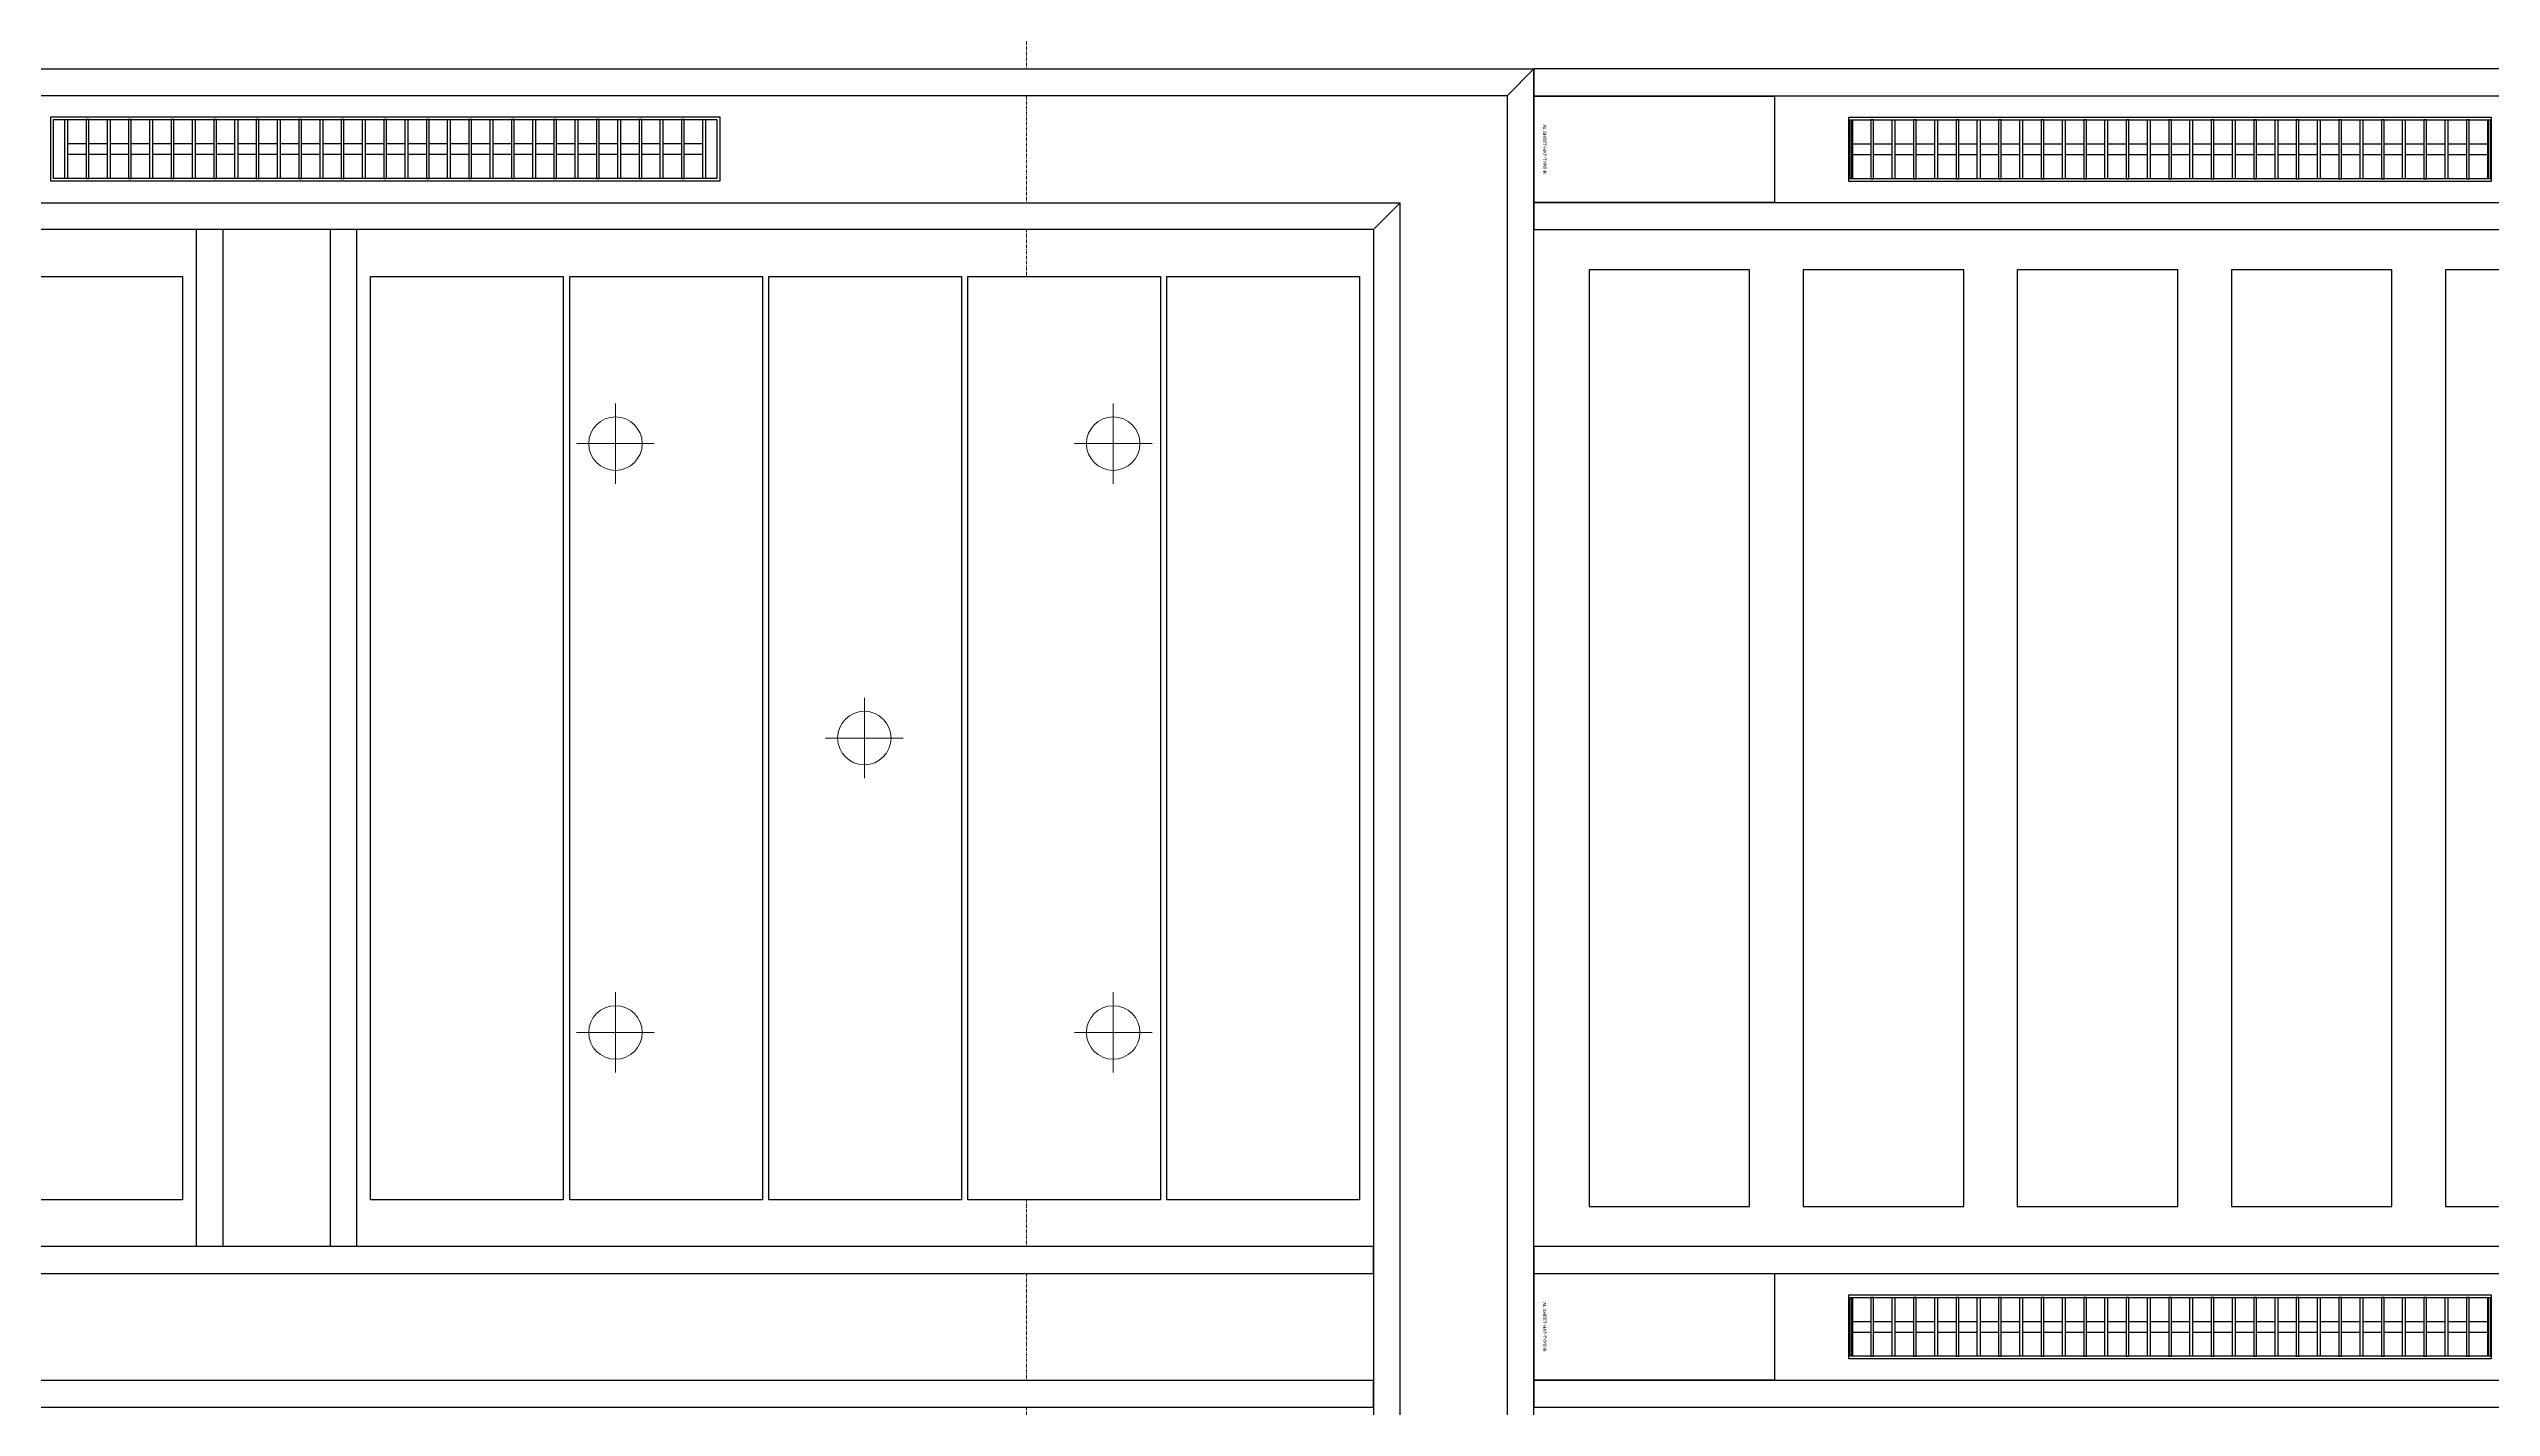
# Model space of a CAD drawing. Header units: millimetres. Extents: x -794334 to -714814, y -17806 to 22403.
# Drawn here: x -757909 to -753346, y -521 to 2016 of the extents above; entities that cross this region are included whole.
import ezdxf
from ezdxf.enums import TextEntityAlignment as Align
from ezdxf.xclip import XClip

# ---------------------------------------------------------------- set-up
doc = ezdxf.new("R2010")
doc.units = ezdxf.units.MM
doc.header["$XCLIPFRAME"] = 0
doc.linetypes.add('DPA_Grid _ Level 100', pattern=[10, 5.5, -1.6, 1.3, -1.6])
for name, color, linetype in [('000 - WIPEOUT', 250, 'Continuous'), ('001 - ASCESSORIES', 251, 'Continuous'), ('A04_TUBE SERIES', 2, 'Continuous'), ('A11_ALU.SOLID SHEET', 2, 'Continuous')]:
    doc.layers.add(name, color=color, linetype=linetype)
for name, color, linetype, lineweight in [('A-DETL-GENF', 2, 'Continuous', 9), ('E-LITE-EQPM', 2, 'Continuous', 9), ('S-GRID', 251, 'Continuous', 9)]:
    doc.layers.add(name, color=color, linetype=linetype, lineweight=lineweight)

# ---------------------------------------------------------------- blocks, each defined once
blk = doc.blocks.new('*U804')
at = {"layer": 'S-GRID', "linetype": 'DPA_Grid _ Level 100'}
blk.add_line((22800, -21385.5), (22800, 16671.4), dxfattribs=at)
blk = doc.blocks.new('*U1071')
at = {"layer": 'A11_ALU.SOLID SHEET', "color": 0}
blk.add_lwpolyline([(450, -98.8), (450, 98.8), (0, 98.8), (0, -98.8)], close=True, dxfattribs=at)
at = {"layer": 'Defpoints', "color": 250}
blk.add_point((0, 0), dxfattribs=at)
blk.add_text('AL.SHEET-HAT-TYPE-R', height=6, rotation=270, dxfattribs=at).set_placement((15, 0), align=Align.BOTTOM_CENTER)
blk = doc.blocks.new('*U1037')
at = {"color": 1}
blk.add_wipeout([(600, -60), (-600, -60), (-600, 60), (600, 60)], dxfattribs=at).dxf.layer = '000 - WIPEOUT'
at = {"layer": '001 - ASCESSORIES', "color": 0}
blk.add_lwpolyline([(600, -60), (-600, -60), (-600, 60), (600, 60)], close=True, dxfattribs=at)
at = {"layer": '001 - ASCESSORIES'}
for points in [[(-593.5, -55), (-598.5, -55), (-598.5, 55), (-593.5, 55)], [(595, -55), (-595, -55), (-595, 55), (595, 55)], [(-558.8, -55), (-553.8, -55), (-553.8, 55), (-558.8, 55)], [(-514, -55), (-519, -55), (-519, 55), (-514, 55)], [(-479.3, -55), (-474.3, -55), (-474.3, 55), (-479.3, 55)], [(-434.6, -55), (-439.6, -55), (-439.6, 55), (-434.6, 55)], [(-399.8, -55), (-394.8, -55), (-394.8, 55), (-399.8, 55)], [(-355.1, -55), (-360.1, -55), (-360.1, 55), (-355.1, 55)], [(-320.4, -55), (-315.4, -55), (-315.4, 55), (-320.4, 55)], [(-275.6, -55), (-280.6, -55), (-280.6, 55), (-275.6, 55)], [(-240.9, -55), (-235.9, -55), (-235.9, 55), (-240.9, 55)], [(-196.2, -55), (-201.2, -55), (-201.2, 55), (-196.2, 55)], [(-161.4, -55), (-156.4, -55), (-156.4, 55), (-161.4, 55)], [(-116.7, -55), (-121.7, -55), (-121.7, 55), (-116.7, 55)], [(-82, -55), (-77, -55), (-77, 55), (-82, 55)], [(-37.2, -55), (-42.2, -55), (-42.2, 55), (-37.2, 55)], [(-2.5, -55), (2.5, -55), (2.5, 55), (-2.5, 55)], [(42.2, -55), (37.2, -55), (37.2, 55), (42.2, 55)], [(77, -55), (82, -55), (82, 55), (77, 55)], [(121.7, -55), (116.7, -55), (116.7, 55), (121.7, 55)], [(156.4, -55), (161.4, -55), (161.4, 55), (156.4, 55)], [(201.2, -55), (196.2, -55), (196.2, 55), (201.2, 55)], [(235.9, -55), (240.9, -55), (240.9, 55), (235.9, 55)], [(280.6, -55), (275.6, -55), (275.6, 55), (280.6, 55)], [(315.4, -55), (320.4, -55), (320.4, 55), (315.4, 55)], [(360.1, -55), (355.1, -55), (355.1, 55), (360.1, 55)], [(394.8, -55), (399.8, -55), (399.8, 55), (394.8, 55)], [(439.6, -55), (434.6, -55), (434.6, 55), (439.6, 55)], [(474.3, -55), (479.3, -55), (479.3, 55), (474.3, 55)], [(519, -55), (514, -55), (514, 55), (519, 55)], [(553.8, -55), (558.8, -55), (558.8, 55), (553.8, 55)], [(598.5, -55), (593.5, -55), (593.5, 55), (598.5, 55)]]:
    blk.add_lwpolyline(points, close=True, dxfattribs=at)
for points in [[(-593.5, 10), (-558.8, 10)], [(-553.8, 10), (-519, 10)], [(-514, 10), (-479.3, 10)], [(-474.3, 10), (-439.6, 10)], [(-434.6, 10), (-399.8, 10)], [(-394.8, 10), (-360.1, 10)], [(-355.1, 10), (-320.4, 10)], [(-315.4, 10), (-280.6, 10)], [(-275.6, 10), (-240.9, 10)], [(-235.9, 10), (-201.2, 10)], [(-196.2, 10), (-161.4, 10)], [(-156.4, 10), (-121.7, 10)], [(-116.7, 10), (-82, 10)], [(-77, 10), (-42.2, 10)], [(-37.2, 10), (-2.5, 10)], [(2.5, 10), (37.2, 10)], [(42.2, 10), (77, 10)], [(82, 10), (116.7, 10)], [(121.7, 10), (156.4, 10)], [(161.4, 10), (196.2, 10)], [(201.2, 10), (235.9, 10)], [(240.9, 10), (275.6, 10)], [(280.6, 10), (315.4, 10)], [(320.4, 10), (355.1, 10)], [(360.1, 10), (394.8, 10)], [(399.8, 10), (434.6, 10)], [(439.6, 10), (474.3, 10)], [(479.3, 10), (514, 10)], [(519, 10), (553.8, 10)], [(558.8, 10), (593.5, 10)], [(-593.5, -10), (-558.8, -10)], [(-553.8, -10), (-519, -10)], [(-514, -10), (-479.3, -10)], [(-474.3, -10), (-439.6, -10)], [(-434.6, -10), (-399.8, -10)], [(-394.8, -10), (-360.1, -10)], [(-355.1, -10), (-320.4, -10)], [(-315.4, -10), (-280.6, -10)], [(-275.6, -10), (-240.9, -10)], [(-235.9, -10), (-201.2, -10)], [(-196.2, -10), (-161.4, -10)], [(-156.4, -10), (-121.7, -10)], [(-116.7, -10), (-82, -10)], [(-77, -10), (-42.2, -10)], [(-37.2, -10), (-2.5, -10)], [(2.5, -10), (37.2, -10)], [(42.2, -10), (77, -10)], [(82, -10), (116.7, -10)], [(121.7, -10), (156.4, -10)], [(161.4, -10), (196.2, -10)], [(201.2, -10), (235.9, -10)], [(240.9, -10), (275.6, -10)], [(280.6, -10), (315.4, -10)], [(320.4, -10), (355.1, -10)], [(360.1, -10), (394.8, -10)], [(399.8, -10), (434.6, -10)], [(439.6, -10), (474.3, -10)], [(479.3, -10), (514, -10)], [(519, -10), (553.8, -10)], [(558.8, -10), (593.5, -10)]]:
    blk.add_lwpolyline(points, dxfattribs=at)
blk = doc.blocks.new('*U1080')
blk.add_attdef('EXTR.OVL-LENGTH_', (-25, -59.1), '', height=5)
blk.add_wipeout([(-25, 0), (25, 0), (25, 9303), (-25, 9303)]).dxf.layer = '000 - WIPEOUT'
blk.add_point((0, 0))
at = {"layer": 'A04_TUBE SERIES', "color": 0}
blk.add_lwpolyline([(-25, 0), (25, 0), (25, 9303), (-25, 9303)], close=True, dxfattribs=at)
blk = doc.blocks.new('*U1081')
blk.add_attdef('EXTR.OVL-LENGTH_', (-25, -59.1), '', height=5)
blk.add_wipeout([(-25, 0), (25, 0), (25, 9303), (-25, 9303)]).dxf.layer = '000 - WIPEOUT'
blk.add_point((0, 0))
at = {"layer": 'A04_TUBE SERIES', "color": 0}
blk.add_lwpolyline([(-25, 0), (25, 0), (25, 9303), (-25, 9303)], close=True, dxfattribs=at)
blk = doc.blocks.new('*U1273')
at = {"color": 3}
for points in [[(-875, 4550), (875, 4550), (875, 4250), (-875, 4250)], [(-875, 4150), (875, 4150), (875, 3850), (-875, 3850)], [(-875, 3750), (875, 3750), (875, 3450), (-875, 3450)], [(-875, 3350), (875, 3350), (875, 3050), (-875, 3050)], [(-875, 2950), (875, 2950), (875, 2650), (-875, 2650)]]:
    blk.add_wipeout(points, dxfattribs=at).dxf.layer = '000 - WIPEOUT'
at = {"layer": 'A11_ALU.SOLID SHEET', "color": 0, "linetype": 'ByBlock'}
for points in [[(-875, 4250), (875, 4250), (875, 4550), (-875, 4550)], [(-875, 3850), (875, 3850), (875, 4150), (-875, 4150)], [(-875, 3450), (875, 3450), (875, 3750), (-875, 3750)], [(-875, 3050), (875, 3050), (875, 3350), (-875, 3350)], [(-875, 2650), (875, 2650), (875, 2950), (-875, 2950)]]:
    blk.add_lwpolyline(points, close=True, dxfattribs=at)
blk = doc.blocks.new('*U1630')
for name, p in [('*U1071', (-10453, -1750.5)), ('*U1037', (-9264.5, -1750.5)), ('*U1071', (-10453, -3950.5)), ('*U1037', (-9264.5, -3950.5))]:
    blk.add_blockref(name, p)
at = {"layer": 'A11_ALU.SOLID SHEET', "color": 0, "linetype": 'ByBlock', "rotation": 90}
blk.add_blockref('*U1273', (-5800, -2850.5), dxfattribs=at)
at = {"layer": 'A04_TUBE SERIES', "color": 0, "linetype": 'ByBlock', "rotation": 270}
for name, p in [('*U1080', (-10453, -1625.5)), ('*U1081', (-10453, -1875.5)), ('*U1081', (-10453, -3825.5)), ('*U1081', (-10453, -4075.5))]:
    blk.add_blockref(name, p, dxfattribs=at)
blk = doc.blocks.new('*U1450')
blk.add_attdef('EXTR.OVL-LENGTH_', (-25, -59.1), '', height=5)
blk.add_wipeout([(-25, -25), (25, 25), (25, 13422), (-25, 13472)]).dxf.layer = '000 - WIPEOUT'
blk.add_point((0, 0))
at = {"layer": 'A04_TUBE SERIES', "color": 0}
blk.add_lwpolyline([(-25, -25), (25, 25), (25, 13422), (-25, 13472)], close=True, dxfattribs=at)
blk = doc.blocks.new('*U1451')
blk.add_attdef('EXTR.OVL-LENGTH_', (-25, -59.1), '', height=5)
blk.add_wipeout([(-25, -25), (25, 25), (25, 12922), (-25, 12972)]).dxf.layer = '000 - WIPEOUT'
blk.add_point((0, 0))
at = {"layer": 'A04_TUBE SERIES', "color": 0}
blk.add_lwpolyline([(-25, -25), (25, 25), (25, 12922), (-25, 12972)], close=True, dxfattribs=at)
blk = doc.blocks.new('*U1417')
blk.add_attdef('EXTR.OVL-LENGTH_', (-25, -59.1), '', height=5)
blk.add_wipeout([(-25, 0), (25, 0), (25, 1900), (-25, 1900)]).dxf.layer = '000 - WIPEOUT'
blk.add_point((0, 0))
at = {"layer": 'A04_TUBE SERIES', "color": 0}
blk.add_lwpolyline([(-25, 0), (25, 0), (25, 1900), (-25, 1900)], close=True, dxfattribs=at)
blk = doc.blocks.new('*U1418')
blk.add_attdef('EXTR.OVL-LENGTH_', (-25, -59.1), '', height=5)
blk.add_wipeout([(-25, 0), (25, 0), (25, 1900), (-25, 1900)]).dxf.layer = '000 - WIPEOUT'
blk.add_point((0, 0))
at = {"layer": 'A04_TUBE SERIES', "color": 0}
blk.add_lwpolyline([(-25, 0), (25, 0), (25, 1900), (-25, 1900)], close=True, dxfattribs=at)
blk = doc.blocks.new('*U1452')
blk.add_attdef('EXTR.OVL-LENGTH_', (-25, -59.1), '', height=5)
blk.add_wipeout([(-25, 25), (25, -25), (25, 4175), (-25, 4125)]).dxf.layer = '000 - WIPEOUT'
blk.add_point((0, 0))
at = {"layer": 'A04_TUBE SERIES', "color": 0}
blk.add_lwpolyline([(-25, 25), (25, -25), (25, 4175), (-25, 4125)], close=True, dxfattribs=at)
blk = doc.blocks.new('*U1453')
blk.add_attdef('EXTR.OVL-LENGTH_', (-25, -59.1), '', height=5)
blk.add_wipeout([(-25, 0), (25, 0), (25, 4675), (-25, 4625)]).dxf.layer = '000 - WIPEOUT'
blk.add_point((0, 0))
at = {"layer": 'A04_TUBE SERIES', "color": 0}
blk.add_lwpolyline([(-25, 0), (25, 0), (25, 4675), (-25, 4625)], close=True, dxfattribs=at)
blk = doc.blocks.new('*U1456')
blk.add_attdef('EXTR.OVL-LENGTH_', (-25, -59.1), '', height=5)
blk.add_wipeout([(-25, 0), (25, 0), (25, 12897), (-25, 12897)]).dxf.layer = '000 - WIPEOUT'
blk.add_point((0, 0))
at = {"layer": 'A04_TUBE SERIES', "color": 0}
blk.add_lwpolyline([(-25, 0), (25, 0), (25, 12897), (-25, 12897)], close=True, dxfattribs=at)
blk = doc.blocks.new('*U1457')
blk.add_attdef('EXTR.OVL-LENGTH_', (-25, -59.1), '', height=5)
blk.add_wipeout([(-25, 0), (25, 0), (25, 12897), (-25, 12897)]).dxf.layer = '000 - WIPEOUT'
blk.add_point((0, 0))
at = {"layer": 'A04_TUBE SERIES', "color": 0}
blk.add_lwpolyline([(-25, 0), (25, 0), (25, 12897), (-25, 12897)], close=True, dxfattribs=at)
blk = doc.blocks.new('*U1524')
at = {"color": 6}
blk.add_point((-37.5, 0), dxfattribs=at)
at = {"color": 3}
blk.add_wipeout([(-862.5, -564), (862.5, -564), (862.5, -924), (-862.5, -924)], dxfattribs=at).dxf.layer = '000 - WIPEOUT'
at = {"layer": 'A11_ALU.SOLID SHEET', "color": 0, "linetype": 'ByBlock'}
blk.add_lwpolyline([(862.5, -924), (-862.5, -924), (-862.5, -564), (862.5, -564)], close=True, dxfattribs=at)
at = {"color": 3}
blk.add_wipeout([(-862.5, -192), (862.5, -192), (862.5, -552), (-862.5, -552)], dxfattribs=at).dxf.layer = '000 - WIPEOUT'
at = {"layer": 'A11_ALU.SOLID SHEET', "color": 0, "linetype": 'ByBlock'}
blk.add_lwpolyline([(862.5, -552), (-862.5, -552), (-862.5, -192), (862.5, -192)], close=True, dxfattribs=at)
at = {"color": 3}
blk.add_wipeout([(-862.5, 180), (862.5, 180), (862.5, -180), (-862.5, -180)], dxfattribs=at).dxf.layer = '000 - WIPEOUT'
at = {"layer": 'A11_ALU.SOLID SHEET', "color": 0, "linetype": 'ByBlock'}
blk.add_lwpolyline([(862.5, -180), (-862.5, -180), (-862.5, 180), (862.5, 180)], close=True, dxfattribs=at)
at = {"color": 3}
blk.add_wipeout([(-862.5, 552), (862.5, 552), (862.5, 192), (-862.5, 192)], dxfattribs=at).dxf.layer = '000 - WIPEOUT'
at = {"layer": 'A11_ALU.SOLID SHEET', "color": 0, "linetype": 'ByBlock'}
blk.add_lwpolyline([(862.5, 192), (-862.5, 192), (-862.5, 552), (862.5, 552)], close=True, dxfattribs=at)
at = {"color": 3}
blk.add_wipeout([(-862.5, 924), (862.5, 924), (862.5, 564), (-862.5, 564)], dxfattribs=at).dxf.layer = '000 - WIPEOUT'
at = {"layer": 'A11_ALU.SOLID SHEET', "color": 0, "linetype": 'ByBlock'}
blk.add_lwpolyline([(862.5, 564), (-862.5, 564), (-862.5, 924), (862.5, 924)], close=True, dxfattribs=at)
blk = doc.blocks.new('A$Ce4e27ef8')
at = {"layer": 'A04_TUBE SERIES', "color": 2, "xscale": -1, "rotation": 90}
for name, p in [('*U1450', (13472, 4675)), ('*U1451', (13222, 4425))]:
    blk.add_blockref(name, p, dxfattribs=at)
at = {"layer": 'A11_ALU.SOLID SHEET', "linetype": 'ByBlock', "rotation": 90}
for p in [(10047.75, 3450), (12247.25, 3450)]:
    blk.add_blockref('*U1524', p, dxfattribs=at)
at = {"layer": 'A04_TUBE SERIES', "color": 2}
for name, p in [('*U1453', (13472, 25)), ('*U1452', (13222, 275)), ('*U1417', (11022.5, 2500)), ('*U1418', (11272.5, 2500))]:
    blk.add_blockref(name, p, dxfattribs=at)
for name, p, rotation in [('*U1456', (13197, 2475), 90.0000000000267), ('*U1457', (13197, 2225), 90)]:
    blk.add_blockref(name, p, dxfattribs=dict(at, rotation=rotation))
blk = doc.blocks.new('*U1623')
at = {"color": 1}
blk.add_wipeout([(625, -60), (-625, -60), (-625, 60), (625, 60)], dxfattribs=at).dxf.layer = '000 - WIPEOUT'
at = {"layer": '001 - ASCESSORIES', "color": 0}
blk.add_lwpolyline([(625, -60), (-625, -60), (-625, 60), (625, 60)], close=True, dxfattribs=at)
at = {"layer": '001 - ASCESSORIES'}
for points in [[(620, -55), (-620, -55), (-620, 55), (620, 55)], [(-593.5, -55), (-598.5, -55), (-598.5, 55), (-593.5, 55)], [(-558.8, -55), (-553.8, -55), (-553.8, 55), (-558.8, 55)], [(-514, -55), (-519, -55), (-519, 55), (-514, 55)], [(-479.3, -55), (-474.3, -55), (-474.3, 55), (-479.3, 55)], [(-434.6, -55), (-439.6, -55), (-439.6, 55), (-434.6, 55)], [(-399.8, -55), (-394.8, -55), (-394.8, 55), (-399.8, 55)], [(-355.1, -55), (-360.1, -55), (-360.1, 55), (-355.1, 55)], [(-320.4, -55), (-315.4, -55), (-315.4, 55), (-320.4, 55)], [(-275.6, -55), (-280.6, -55), (-280.6, 55), (-275.6, 55)], [(-240.9, -55), (-235.9, -55), (-235.9, 55), (-240.9, 55)], [(-196.2, -55), (-201.2, -55), (-201.2, 55), (-196.2, 55)], [(-161.4, -55), (-156.4, -55), (-156.4, 55), (-161.4, 55)], [(-116.7, -55), (-121.7, -55), (-121.7, 55), (-116.7, 55)], [(-82, -55), (-77, -55), (-77, 55), (-82, 55)], [(-37.2, -55), (-42.2, -55), (-42.2, 55), (-37.2, 55)], [(-2.5, -55), (2.5, -55), (2.5, 55), (-2.5, 55)], [(42.2, -55), (37.2, -55), (37.2, 55), (42.2, 55)], [(77, -55), (82, -55), (82, 55), (77, 55)], [(121.7, -55), (116.7, -55), (116.7, 55), (121.7, 55)], [(156.4, -55), (161.4, -55), (161.4, 55), (156.4, 55)], [(201.2, -55), (196.2, -55), (196.2, 55), (201.2, 55)], [(235.9, -55), (240.9, -55), (240.9, 55), (235.9, 55)], [(280.6, -55), (275.6, -55), (275.6, 55), (280.6, 55)], [(315.4, -55), (320.4, -55), (320.4, 55), (315.4, 55)], [(360.1, -55), (355.1, -55), (355.1, 55), (360.1, 55)], [(394.8, -55), (399.8, -55), (399.8, 55), (394.8, 55)], [(439.6, -55), (434.6, -55), (434.6, 55), (439.6, 55)], [(474.3, -55), (479.3, -55), (479.3, 55), (474.3, 55)], [(519, -55), (514, -55), (514, 55), (519, 55)], [(553.8, -55), (558.8, -55), (558.8, 55), (553.8, 55)], [(598.5, -55), (593.5, -55), (593.5, 55), (598.5, 55)]]:
    blk.add_lwpolyline(points, close=True, dxfattribs=at)
for points in [[(-593.5, 10), (-558.8, 10)], [(-553.8, 10), (-519, 10)], [(-514, 10), (-479.3, 10)], [(-474.3, 10), (-439.6, 10)], [(-434.6, 10), (-399.8, 10)], [(-394.8, 10), (-360.1, 10)], [(-355.1, 10), (-320.4, 10)], [(-315.4, 10), (-280.6, 10)], [(-275.6, 10), (-240.9, 10)], [(-235.9, 10), (-201.2, 10)], [(-196.2, 10), (-161.4, 10)], [(-156.4, 10), (-121.7, 10)], [(-116.7, 10), (-82, 10)], [(-77, 10), (-42.2, 10)], [(-37.2, 10), (-2.5, 10)], [(2.5, 10), (37.2, 10)], [(42.2, 10), (77, 10)], [(82, 10), (116.7, 10)], [(121.7, 10), (156.4, 10)], [(161.4, 10), (196.2, 10)], [(201.2, 10), (235.9, 10)], [(240.9, 10), (275.6, 10)], [(280.6, 10), (315.4, 10)], [(320.4, 10), (355.1, 10)], [(360.1, 10), (394.8, 10)], [(399.8, 10), (434.6, 10)], [(439.6, 10), (474.3, 10)], [(479.3, 10), (514, 10)], [(519, 10), (553.8, 10)], [(558.8, 10), (593.5, 10)], [(-593.5, -10), (-558.8, -10)], [(-553.8, -10), (-519, -10)], [(-514, -10), (-479.3, -10)], [(-474.3, -10), (-439.6, -10)], [(-434.6, -10), (-399.8, -10)], [(-394.8, -10), (-360.1, -10)], [(-355.1, -10), (-320.4, -10)], [(-315.4, -10), (-280.6, -10)], [(-275.6, -10), (-240.9, -10)], [(-235.9, -10), (-201.2, -10)], [(-196.2, -10), (-161.4, -10)], [(-156.4, -10), (-121.7, -10)], [(-116.7, -10), (-82, -10)], [(-77, -10), (-42.2, -10)], [(-37.2, -10), (-2.5, -10)], [(2.5, -10), (37.2, -10)], [(42.2, -10), (77, -10)], [(82, -10), (116.7, -10)], [(121.7, -10), (156.4, -10)], [(161.4, -10), (196.2, -10)], [(201.2, -10), (235.9, -10)], [(240.9, -10), (275.6, -10)], [(280.6, -10), (315.4, -10)], [(320.4, -10), (355.1, -10)], [(360.1, -10), (394.8, -10)], [(399.8, -10), (434.6, -10)], [(439.6, -10), (474.3, -10)], [(479.3, -10), (514, -10)], [(519, -10), (553.8, -10)], [(558.8, -10), (593.5, -10)]]:
    blk.add_lwpolyline(points, dxfattribs=at)
blk = doc.blocks.new('*U1629')
at = {"layer": 'A11_ALU.SOLID SHEET'}
blk.add_blockref('A$Ce4e27ef8', (-23950, -6300.5), dxfattribs=at)
blk.add_blockref('*U1623', (-12599.5, -1750))
blk = doc.blocks.new('LGF_DL_SAA_LowPower_DL1a1 - LGF_DL_SAA_LowPower_DL1a-12437659-4150-01 CONCOURSE LEVEL - REFLECTED CEILING PLAN')
at = {"layer": 'A-DETL-GENF'}
for p, q in [((0, 75), (0, -75)), ((72.5, 0), (-72.5, 0))]:
    blk.add_line(p, q, dxfattribs=at)
blk.add_circle((0, 0), 50, dxfattribs=at)
blk = doc.blocks.new('LGF_DL_SAA_LowPower_DL1a1 - LGF_DL_SAA_LowPower_DL1a-12438006-4150-01 CONCOURSE LEVEL - REFLECTED CEILING PLAN')
at = {"layer": 'A-DETL-GENF'}
for p, q in [((0, -75), (0, 75)), ((72.5, 0), (-72.5, 0))]:
    blk.add_line(p, q, dxfattribs=at)
blk.add_circle((0, 0), 50, dxfattribs=at)
blk = doc.blocks.new('C-1-PP19-AR-4150-01-B_20250901-115810_EXDOWNLIGHT')
at = {"layer": 'E-LITE-EQPM'}
for name, p, rotation in [('LGF_DL_SAA_LowPower_DL1a1 - LGF_DL_SAA_LowPower_DL1a-12437659-4150-01 CONCOURSE LEVEL - REFLECTED CEILING PLAN', (-12168, -2300.5), 359.9999881697653), ('LGF_DL_SAA_LowPower_DL1a1 - LGF_DL_SAA_LowPower_DL1a-12437659-4150-01 CONCOURSE LEVEL - REFLECTED CEILING PLAN', (-11238, -2300.5), 359.9999881697653), ('LGF_DL_SAA_LowPower_DL1a1 - LGF_DL_SAA_LowPower_DL1a-12437659-4150-01 CONCOURSE LEVEL - REFLECTED CEILING PLAN', (-11703, -2850.5), 359.9999881697653), ('LGF_DL_SAA_LowPower_DL1a1 - LGF_DL_SAA_LowPower_DL1a-12438006-4150-01 CONCOURSE LEVEL - REFLECTED CEILING PLAN', (-12168, -3400.5), 1.18302346677688e-05), ('LGF_DL_SAA_LowPower_DL1a1 - LGF_DL_SAA_LowPower_DL1a-12438006-4150-01 CONCOURSE LEVEL - REFLECTED CEILING PLAN', (-11238, -3400.5), 1.18302346677688e-05)]:
    blk.add_blockref(name, p, dxfattribs=dict(at, rotation=rotation))

msp = doc.modelspace()

# ---------------------------------------------------------------- block references
at = {"layer": 'A11_ALU.SOLID SHEET'}
ref = msp.add_blockref('*U1630', (-744681.2, 3579), dxfattribs=at)
XClip(ref).set_block_clipping_path([(-45802.4668593339, -9620.0029952967), (23702.8690583039, 10334.9999958097)])

# ---------------------------------------------------------------- next in the draw order: block references
msp.add_blockref('*U804', (-778882.4, 3579))

# ---------------------------------------------------------------- next in the draw order: block references
ref = msp.add_blockref('*U1629', (-744681.2, 3579))
XClip(ref).set_block_clipping_path([(-45802.4668593339, -9620.0029952967), (23702.8690583039, 10334.9999958097)])

# ---------------------------------------------------------------- next in the draw order: block references
ref = msp.add_blockref('C-1-PP19-AR-4150-01-B_20250901-115810_EXDOWNLIGHT', (-744682.4, 3579))
XClip(ref).set_block_clipping_path([(-45801.3280238605, -9620.0029952967), (23704.0078937773, 10334.9999958097)])

doc.saveas('drawing.dxf')
